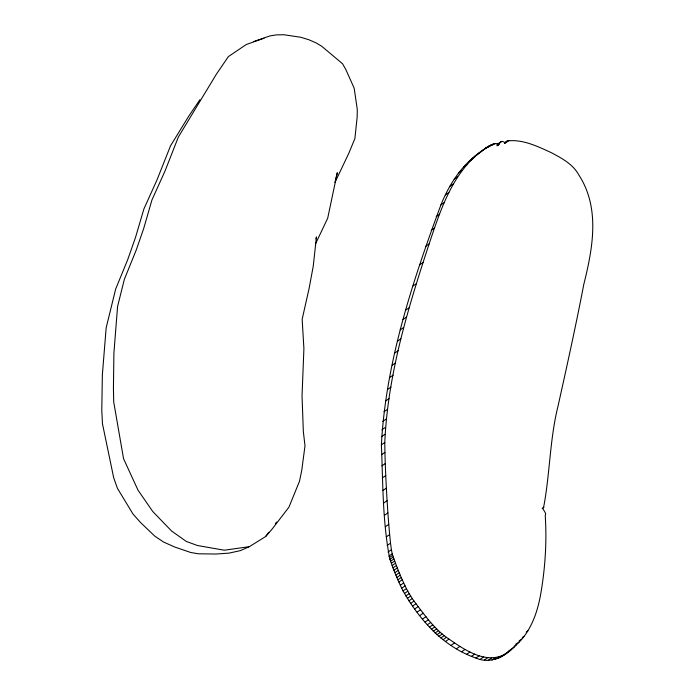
<?xml version="1.0" encoding="UTF-8"?>
<svg xmlns="http://www.w3.org/2000/svg" width="695" height="695" viewBox="0 0 695 695"><rect width="100%" height="100%" fill="white"/><g stroke="black" fill="none" stroke-linecap="round" stroke-linejoin="round"><path stroke-width="1.04" d="M381.39 444.826C385.829 362.052 412.335 282.048 440.934 204.869C448.779 185.296 460.524 166.878 477.526 154.055C483.737 150.415 489.636 143.274 497.246 143.622C498.897 147.87 499.288 140.477 502.363 141.38C504.796 141.806 505.491 144.847 507.176 140.989C522.553 138.93 537.765 146.48 551.448 152.735C561.716 158.26 572.889 164.072 578.683 174.74C600.48 208.092 592.722 248.515 583.739 284.603C575.973 325.329 566.964 365.805 557.998 406.28C549.667 439.561 549.98 474.372 543.525 507.793C540.762 508.236 547.408 512.841 545.228 515.577C546.956 541.891 545.167 568.449 540.658 594.416C537.331 612.842 530.789 631.581 516.646 644.552C506.481 655.663 491.209 664.828 475.953 658.043C443.462 646.88 419.589 620.01 403.048 590.924C397.914 580.733 393.691 570.117 389.895 559.362C382.45 521.849 382.997 482.973 381.39 444.826L384.778 442.498C387.81 374.405 407.939 308.276 429.119 243.945C441.186 207.84 454.295 166.809 488.985 146.132M315.964 238.924L316.451 236.899L313.237 266.246L309.049 288.712L302.16 319.248L303.906 348.655L302.038 395.811L303.333 431.465L304.992 445.825L301.778 470.141L299.502 481.209L288.938 507.176L271.893 529.355L265.89 536.227M315.382 244.162L327.692 218.239L337.292 172.716L334.929 182.524L348.838 153.195L354.893 138.566L357.152 117.142L357.299 109.567L354.181 88.204L345.841 69.561L342.557 63.766L321.785 46.322L315.956 42.812L308.771 39.719L300.674 37.243L283.89 34.75L276.28 34.889L269.868 35.949L253.866 41.474M199.908 99.698L188.892 115.969L170.562 145.759L156.948 180.048L143.882 208.995L135.49 237.499L127.802 259.409L115.657 289.085L106.161 327.823L102.365 374.77L101.783 410.224L102.452 423.707L113.685 477.726L117.446 488.359L133.049 514.118L140.633 522.605L154.768 536.114L163.56 542.039L174.853 547.078L190.778 552.508L198.396 553.793L215.893 554.028L229.02 553.124L240.409 550.622L248.784 546.93M268.826 532.301L265.586 536.566L249.34 546.678L224.259 550.205L197.528 545.532L186.312 541.448L171.622 531.041L152.77 511.529L137.992 490.123L123.554 458.717L113.719 402.005L113.424 388.401L113.902 353.147L117.585 306.417L124.353 279.355L136.263 249.948L143.787 228.229L151.936 199.986L165.028 171.013L178.346 137.054L216.397 74.157L228.386 56.59L246.247 44.532L264.065 38.234M275.316 523.769L276.61 522.058M508.671 651.172L509.982 649.999M502.928 655.698L507.367 652.284M480.375 151.91L486.474 147.705M477.526 154.055L480.914 151.736M474.572 156.453L477.96 154.134M485.597 148.452L491.269 144.881M489.888 146.298L493.276 143.978M471.549 159.077L474.937 156.757M492.434 145.194L494.97 143.448M468.5 161.9L471.888 159.581M463.443 167.087L466.832 164.758M497.021 144.456L501.034 141.78M497.672 144.282L501.703 141.528M497.325 144.899L499.019 143.735M497.125 145.585L498.819 144.421M497.047 145.837L498.741 144.673M458.717 172.716L462.105 170.397M504.639 142.727L507.176 140.989M504.535 143.127L506.229 141.971M504.396 143.439L506.09 142.284M506.473 142.18L509.018 140.433M454.217 179.058L457.605 176.73M449.821 186.356L453.209 184.027M445.434 194.869L448.822 192.55M440.934 204.869L444.322 202.54M436.225 216.597L439.614 214.268M431.195 230.306L434.584 227.986M425.731 246.265L429.119 243.945M419.719 264.726L423.107 262.397M413.065 285.94L416.453 283.621M405.645 310.17L409.034 307.85M402.944 319.465L406.332 317.137M400.19 329.89L403.578 327.562M397.453 341.167L400.841 338.847M394.769 353.034L398.157 350.714M392.197 365.222L395.585 362.894M389.773 377.455L393.17 375.126M387.575 389.461L390.964 387.141M385.629 400.972L389.018 398.652M383.988 411.727L387.376 409.398M382.719 421.439L386.107 419.12M381.85 429.849L385.238 427.521M381.451 436.677L384.839 434.358M381.538 454.686L384.926 452.367L384.778 442.498M381.868 465.858L385.256 463.539L384.926 452.367M382.354 477.917L385.742 475.597L385.256 463.539M382.98 490.444L386.368 488.125L385.742 475.597M383.701 503.024L387.089 500.704L386.368 488.125M384.509 515.238L387.897 512.91L387.089 500.704M385.369 526.662L388.757 524.343L387.897 512.91M386.255 536.888L389.643 534.568L388.757 524.343M387.141 545.488L390.529 543.169L389.643 534.568M388.01 552.056L391.398 549.736L390.529 543.169M388.818 556.165L392.206 553.837L391.398 549.736M389.304 557.651L392.692 555.322L392.206 553.837M389.895 559.362L393.283 557.043L392.692 555.322M390.564 561.273L393.952 558.954L393.283 557.043M391.311 563.35L394.699 561.021L393.952 558.954M392.128 565.556L395.516 563.237L394.699 561.021M393.005 567.867L396.393 565.548L395.516 563.237M393.926 570.247L397.314 567.919L396.393 565.548M394.882 572.663L398.27 570.343L397.314 567.919M395.863 575.086L399.251 572.767L398.27 570.343M396.854 577.484L400.251 575.165L399.251 572.767M397.861 579.83L401.25 577.502L400.251 575.165M398.852 582.08L402.24 579.752L401.25 577.502M400.303 585.268L403.691 582.949L402.24 579.752M401.693 588.196L405.081 585.876L403.691 582.949M403.048 590.924L406.436 588.596L405.081 585.876M404.412 593.487L407.8 591.167L406.436 588.596M405.819 595.962L409.207 593.643L407.8 591.167M407.296 598.412L410.684 596.084L409.207 593.643M542.143 508.384L543.837 507.22M408.895 600.871L412.283 598.551L410.684 596.084M410.641 603.416L414.029 601.088C423.837 613.972 433.228 627.715 446.494 637.35C462.966 648.713 486.135 665.906 506.316 653.378M412.569 606.101L415.958 603.773M414.715 608.976L418.103 606.648M417.122 612.104L420.51 609.776M419.823 615.544L423.212 613.216M422.595 619.01L425.983 616.682M425.079 622.068L428.467 619.74M427.338 624.77L430.726 622.442M429.414 627.168L432.803 624.84M431.369 629.305L434.757 626.986M433.237 631.251L436.625 628.923M435.07 633.032L438.458 630.712M436.929 634.717L440.317 632.398M438.849 636.351L442.237 634.031M440.891 637.984L444.279 635.664M443.106 639.669L446.494 637.35M445.53 641.459L448.918 639.131M451.081 645.334L454.469 643.005M456.45 648.765L459.838 646.446M461.628 651.754L465.016 649.434M466.614 654.299L470.002 651.98M471.384 656.401L474.781 654.073M475.953 658.043L479.341 655.724M480.288 659.234L483.677 656.914M484.398 659.972L487.786 657.652M526.211 632.076L527.905 630.912M488.272 660.25L491.66 657.922M522.258 637.524L523.952 636.359M519.113 640.886L521.658 639.139M491.904 660.068L495.292 657.739M515.812 644.213L519.2 641.885M514.1 646.298L516.646 644.552M495.274 659.416L498.663 657.088M511.485 648.826L514.031 647.088M498.384 658.295L501.773 655.976M508.019 651.762L511.407 649.434M500.565 657.192L503.953 654.872M505.43 653.873L508.818 651.545M487.881 147.201L489.219 146.602M497.646 144.1L498.975 143.709M412.283 598.551L414.029 601.088"/></g></svg>
